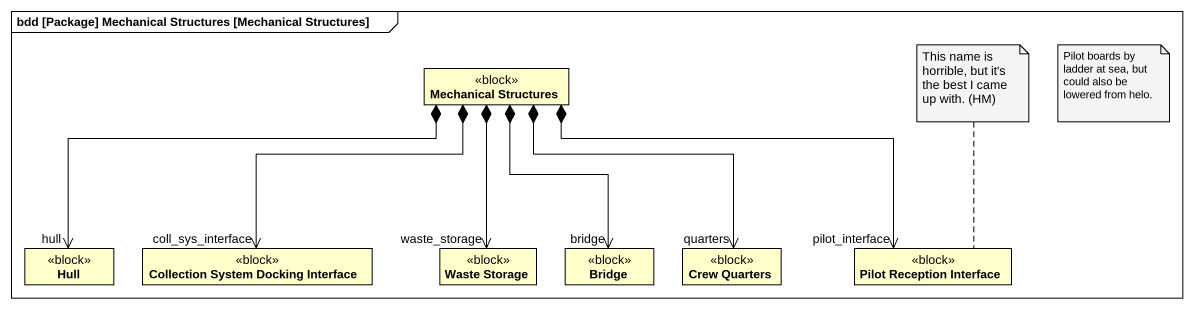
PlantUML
@startuml
mainframe bdd [Package] Mechanical Structures [Mechanical Structures]
hide circle
hide empty members
class "Mechanical Structures" as Mechanical_Structures <<block>>
class Hull <<block>>
class "Collection System Docking Interface" as Collection_System_Docking <<block>>
class "Waste Storage" as Waste_Storage <<block>>
class Bridge <<block>>
class "Crew Quarters" as Crew_Quarters <<block>>
class "Pilot Reception Interface" as Pilot_Reception_Interface <<block>>
Mechanical_Structures *-left-> "hull" Hull
Mechanical_Structures *--> "coll_sys_interface" Collection_System_Docking
Mechanical_Structures *--> "waste_storage" Waste_Storage
Mechanical_Structures *--> "bridge" Bridge
Mechanical_Structures *--> "quarters" Crew_Quarters
Mechanical_Structures *-right-> "pilot_interface" Pilot_Reception_Interface
note top of Pilot_Reception_Interface : This name is horrible, but it's the best I came up with. (HM)
note as N2
  Pilot boards by ladder at sea, but could also be lowered from helo.
end note
@enduml
